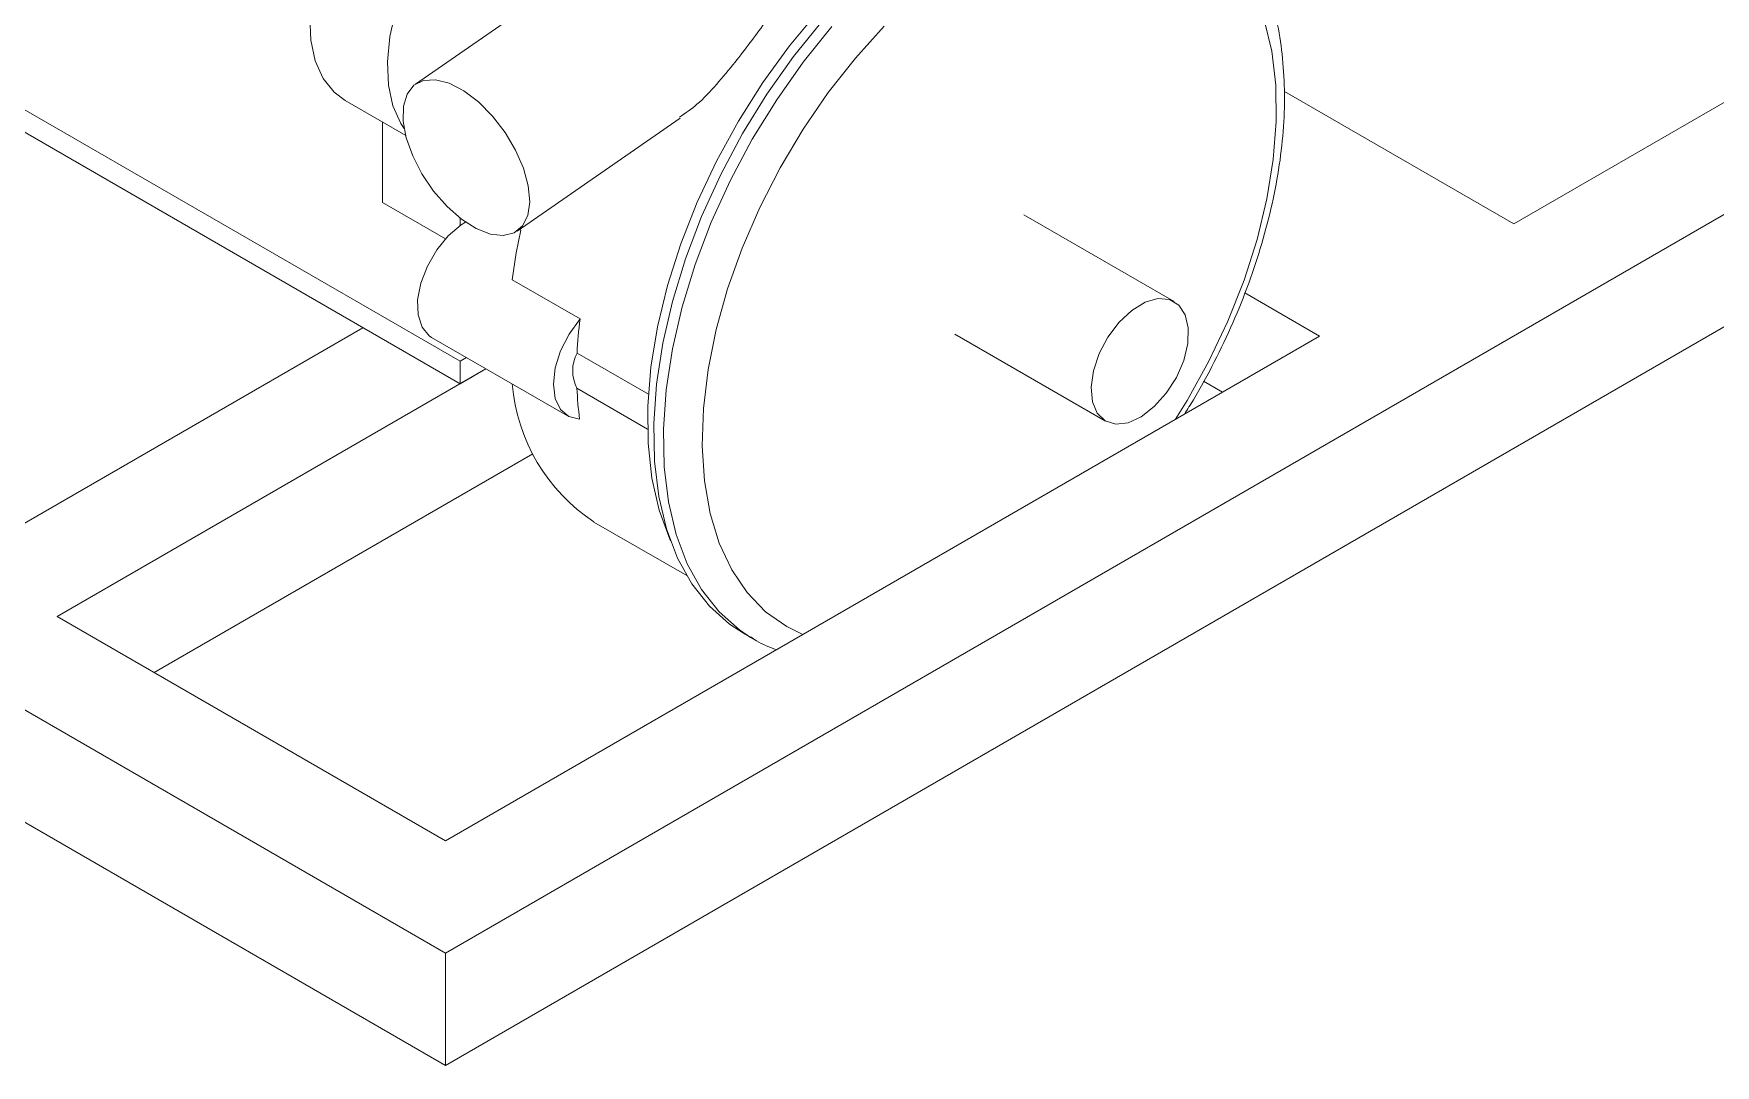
# Model space of a CAD drawing. Header units: millimetres. Extents: x 174 to 988, y 116 to 750.
# Drawn here: x 734.9 to 796.1, y 116.2 to 153.8 of the extents above; entities that cross this region are included whole.
import ezdxf

# ---------------------------------------------------------------- set-up
doc = ezdxf.new("R2010")
doc.units = ezdxf.units.MM

msp = doc.modelspace()

# ---------------------------------------------------------------- linework, layer by layer
at = {"color": 7, "linetype": 'Continuous', "lineweight": 15}
for p, q in [((760.209, 159.828), (748.801, 151.931)), ((788.787, 146.846), (810.779, 159.541)), ((749.896, 120.313), (814.314, 157.5)), ((725.676, 156.132), (750.425, 141.845)), ((749.896, 116.23), (814.314, 153.418)), ((730.849, 152.329), (750.425, 141.028)), ((746.24, 151.333), (748.444, 150.06)), ((788.787, 146.846), (780.437, 151.667)), ((752.501, 146.586), (758.432, 150.692)), ((747.596, 147.628), (747.596, 150.549)), ((747.596, 147.628), (749.893, 146.302)), ((750.425, 146.784), (750.425, 147.057)), ((776.427, 144.018), (770.947, 147.181)), ((750.463, 146.81), (750.622, 146.912)), ((752.633, 146.615), (752.584, 146.644)), ((754.793, 143.387), (752.318, 144.816)), ((781.716, 142.764), (778.997, 144.334)), ((746.889, 143.069), (732.219, 134.6)), ((749.388, 142.715), (754.338, 139.858)), ((749.896, 124.395), (781.716, 142.764)), ((768.44, 142.838), (773.92, 139.674)), ((757.279, 140.646), (754.685, 142.143)), ((751.368, 141.572), (735.754, 132.559)), ((750.425, 141.845), (750.66, 141.981)), ((750.425, 141.845), (750.425, 141.028)), ((750.425, 141.028), (751.368, 141.572)), ((754.679, 140.866), (757.25, 139.382)), ((778.18, 140.723), (777.496, 141.118)), ((753.079, 138.477), (739.29, 130.518)), ((755.3, 135.999), (758.675, 134.051)), ((728.683, 132.559), (749.896, 120.313)), ((735.754, 132.559), (749.896, 124.395)), ((760.741, 131.951), (761.094, 131.747)), ((761.094, 131.747), (761.004, 131.8)), ((728.683, 128.476), (749.896, 116.23)), ((749.896, 120.313), (749.896, 116.23))]:
    msp.add_line(p, q, dxfattribs=at)
at = {"color": 7, "linetype": 'Continuous', "lineweight": 15, "flags": 128}
for points in [[(746.24, 151.333), (745.839, 151.633), (745.438, 152.137), (745.15, 152.775), (744.985, 153.528), (744.948, 154.375), (745.038, 155.291), (745.254, 156.249), (745.59, 157.221), (746.035, 158.18), (746.577, 159.096), (747.2, 159.945), (747.885, 160.701), (748.614, 161.342), (749.364, 161.849), (750.115, 162.208), (750.843, 162.408), (751.529, 162.444), (752.152, 162.315), (752.489, 162.158)], [(748.389, 150.319), (748.266, 150.504), (747.979, 151.142), (747.814, 151.895), (747.776, 152.742), (747.867, 153.658), (748.083, 154.616), (748.418, 155.588), (748.863, 156.547), (749.405, 157.464), (750.028, 158.312), (750.714, 159.068), (751.442, 159.709), (752.193, 160.216), (752.943, 160.575), (753.672, 160.776), (754.357, 160.812), (754.98, 160.682), (755.522, 160.391), (755.967, 159.946), (756.303, 159.361), (756.519, 158.653), (756.609, 157.842), (756.603, 157.332)], [(772.285, 159.91), (771.472, 159.79), (770.336, 159.485), (769.174, 159.021), (767.999, 158.403), (766.826, 157.64), (765.667, 156.738), (764.537, 155.71), (763.449, 154.567), (762.415, 153.323), (761.449, 151.991), (760.56, 150.589), (759.76, 149.132), (759.057, 147.637), (758.461, 146.123), (757.978, 144.606), (757.614, 143.104), (757.373, 141.636), (757.258, 140.218), (757.27, 138.867), (757.409, 137.599), (757.674, 136.429), (758.061, 135.37), (758.086, 135.314)], [(763.604, 154.226), (762.566, 152.939), (761.598, 151.568), (760.711, 150.129), (759.915, 148.638), (759.219, 147.112), (758.631, 145.569), (758.158, 144.027), (757.805, 142.503), (757.577, 141.015), (757.476, 139.58), (757.503, 138.214), (757.658, 136.933), (757.94, 135.753), (758.344, 134.685), (758.866, 133.744), (759.501, 132.939), (760.24, 132.279), (760.741, 131.951)], [(748.353, 150.585), (748.467, 149.971), (748.7, 149.318), (749.037, 148.662), (749.461, 148.038), (749.95, 147.48), (750.476, 147.018), (751.012, 146.676), (751.528, 146.474), (751.997, 146.422), (752.394, 146.523), (752.696, 146.771), (752.888, 147.154), (752.96, 147.649), (752.907, 148.232), (752.733, 148.87), (752.446, 149.529), (752.062, 150.173), (751.603, 150.768), (751.092, 151.282), (750.557, 151.686), (750.028, 151.96), (749.532, 152.088), (749.096, 152.063), (748.744, 151.888), (748.495, 151.57), (748.362, 151.128), (748.353, 150.585)], [(749.388, 142.715), (749.302, 142.772), (749.039, 143.086), (748.895, 143.533), (748.88, 144.081), (748.996, 144.687), (749.233, 145.308), (749.574, 145.897), (749.995, 146.41), (750.463, 146.81)], [(752.633, 146.615), (752.467, 145.794), (752.318, 144.816)], [(776.771, 141.879), (776.504, 141.26), (776.138, 140.685), (775.701, 140.196), (775.225, 139.829), (774.745, 139.612), (774.297, 139.56), (773.913, 139.678), (773.623, 139.957), (773.449, 140.376), (773.402, 140.904), (773.486, 141.502), (773.696, 142.125), (774.015, 142.728), (774.42, 143.265), (774.881, 143.697), (775.364, 143.992), (775.833, 144.128), (776.252, 144.094), (776.592, 143.894), (776.827, 143.542), (776.939, 143.064), (776.92, 142.496), (776.771, 141.879)], [(754.778, 139.741), (754.382, 139.834), (754.076, 140.092), (753.884, 140.495), (753.82, 141.012), (753.889, 141.605), (754.085, 142.23), (754.394, 142.839), (754.793, 143.387)]]:
    msp.add_lwpolyline(points, dxfattribs=at)
at = {"color": 8, "linetype": 'Continuous', "lineweight": 15, "flags": 128}
for points in [[(761.004, 131.8), (760.594, 132.075), (759.854, 132.735), (759.22, 133.54), (758.697, 134.481), (758.293, 135.549), (758.012, 136.729), (757.857, 138.01), (757.83, 139.376), (757.931, 140.811), (758.159, 142.299), (758.511, 143.823), (758.984, 145.365), (759.572, 146.908), (760.268, 148.434), (761.064, 149.925), (761.952, 151.364), (762.92, 152.735), (763.957, 154.022)], [(765.866, 154.034), (764.819, 152.876), (763.831, 151.621), (762.914, 150.287), (762.08, 148.888), (761.338, 147.442), (760.697, 145.967), (760.166, 144.48), (759.75, 142.999), (759.455, 141.543), (759.284, 140.129), (759.24, 138.775), (759.323, 137.495), (759.531, 136.308), (759.863, 135.225), (760.314, 134.262), (760.879, 133.429), (761.551, 132.736), (762.322, 132.193), (762.909, 131.907)], [(776.478, 139.74), (776.901, 140.425), (777.691, 141.849), (778.383, 143.312), (778.97, 144.796), (779.444, 146.282), (779.8, 147.752), (780.033, 149.189), (780.141, 150.576), (780.122, 151.895), (779.976, 153.13), (779.705, 154.267)]]:
    msp.add_lwpolyline(points, dxfattribs=at)
at = {"color": 7, "linetype": 'Continuous', "lineweight": 15}
for centre, radius, start, end in [((771.095, 141.343), 16.43, 172.85256, 177.20646), ((755.899, 141.5), 1.375, 152.08133, 207.44603), ((758.996, 141.582), 6.695, 184.81051, 236.4941), ((766.833, 141.361), 12.164, 182.33137, 187.65476)]:
    msp.add_arc(centre, radius, start, end, dxfattribs=at)
for points, knots in [([(758.409, 150.724), (758.627, 150.873), (759.111, 151.202), (759.772, 151.926), (760.598, 152.912), (761.515, 154.155), (762.579, 155.582), (763.72, 156.941), (765.097, 158.215), (766.773, 159.251), (768.537, 159.884), (770.114, 160.217), (771.372, 160.352), (771.931, 160.389), (772.186, 160.406)], [0, 0, 0, 0, 0.040058, 0.089086, 0.139424, 0.224742, 0.312188, 0.406903, 0.503361, 0.61853, 0.73748, 0.828522, 0.921515, 1, 1, 1, 1]), ([(776.799, 139.926), (776.91, 140.098), (777.304, 140.714), (777.899, 141.825), (778.576, 143.242), (779.155, 144.684), (779.634, 146.133), (780.008, 147.576), (780.273, 149.001), (780.424, 150.393), (780.46, 151.741), (780.368, 153.023), (780.238, 153.943), (780.101, 154.403), (780.076, 154.488)], [0, 0, 0, 0, 0.036642, 0.130372, 0.224126, 0.317931, 0.411824, 0.505843, 0.60002, 0.694384, 0.788939, 0.883662, 0.97844, 1, 1, 1, 1]), ([(761, 131.821), (761.072, 131.772), (761.363, 131.571), (761.697, 131.447), (761.949, 131.353)], [0, 0, 0, 0, 0.245057, 1, 1, 1, 1])]:
    msp.add_open_spline(points, degree=3, knots=knots, dxfattribs=at)

doc.saveas('drawing.dxf')
